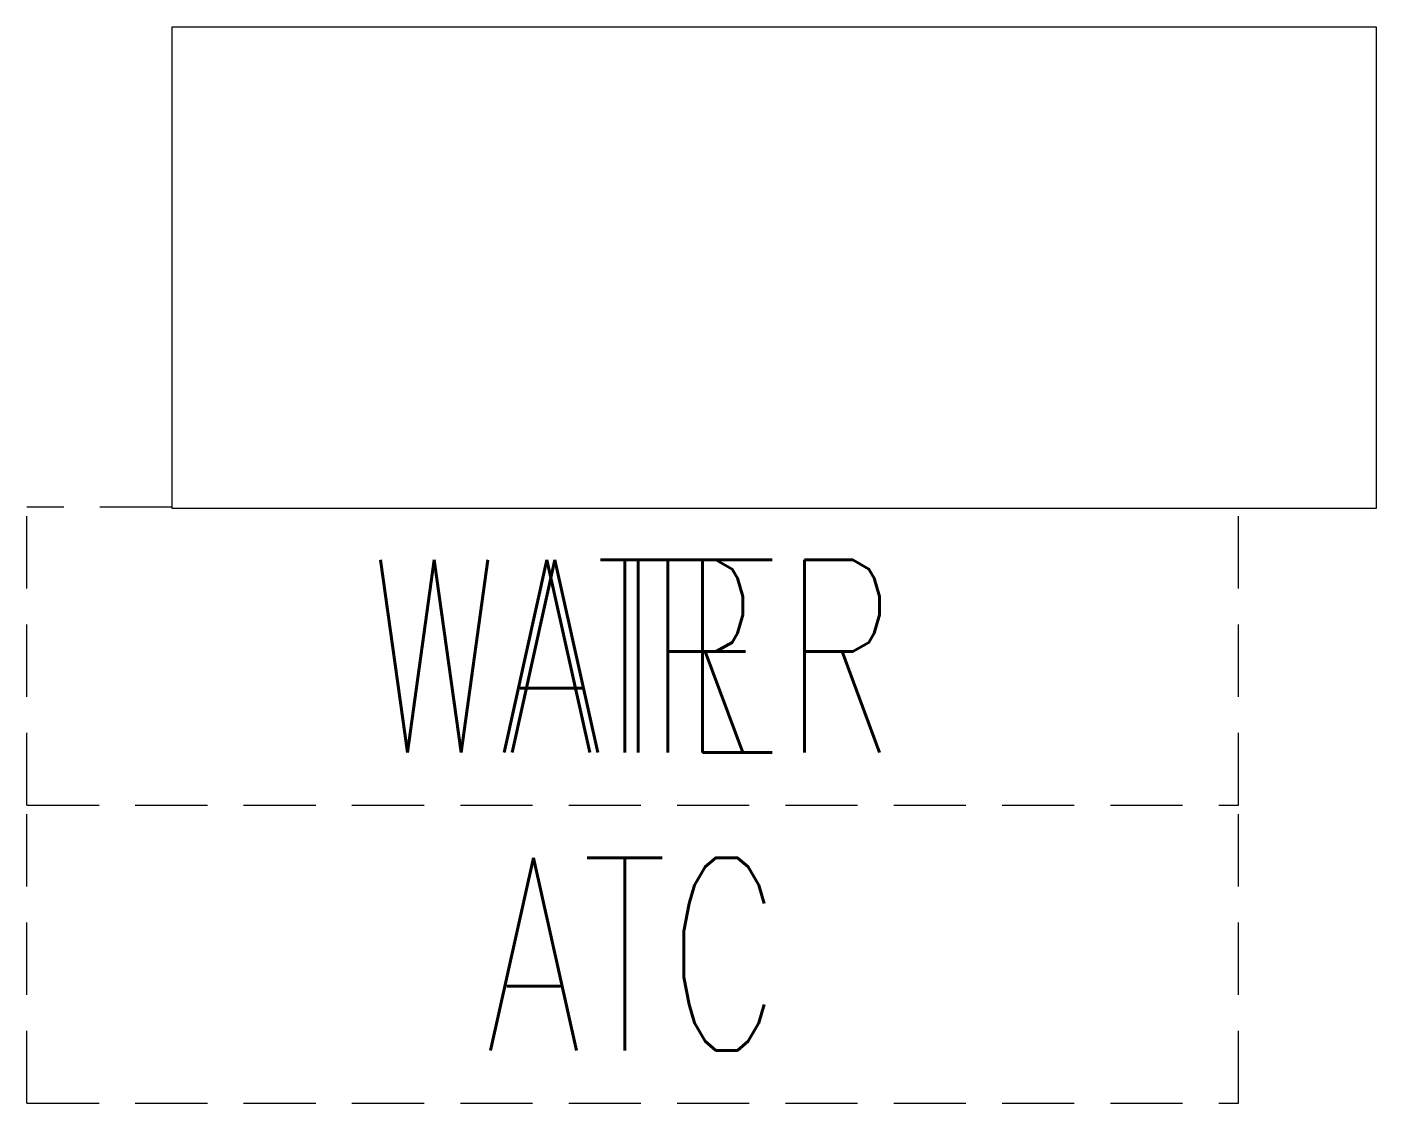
# Model space of a CAD drawing. Extents: x -6 to 50, y -34.7 to 10.
import ezdxf
from ezdxf.enums import TextEntityAlignment as Align

# ---------------------------------------------------------------- set-up
doc = ezdxf.new("R2010")
doc.units = 0
doc.header["$LTSCALE"] = 48
doc.header["$MEASUREMENT"] = 0
doc.linetypes.add('HIDDEN4', pattern=[0.09375, 0.0625, -0.03125])
doc.layers.get('0').update_dxf_attribs({"linetype": 'CONTINUOUS'})
for name, color, linetype in [('M-BLKA', 4, 'CONTINUOUS'), ('M-TRBX-AIRT', 4, 'CONTINUOUS'), ('M-TRBX-WTRT', 4, 'CONTINUOUS')]:
    doc.layers.add(name, color=color, linetype=linetype)
doc.styles.add('BRA-NRW1', font='romans.shx', dxfattribs={"width": 0.65, "height": 8})

msp = doc.modelspace()

# ---------------------------------------------------------------- linework, layer by layer
for p, q in [((0, 10), (50, 10)), ((0, -10), (0, 10)), ((50, 10), (50, -10)), ((50, -10), (0, -10))]:
    msp.add_line(p, q)
at = {"color": 11, "linetype": 'HIDDEN4'}
for p, q in [((-6.033, -22.332), (-6.033, -9.956)), ((0, -9.956), (-6.033, -9.956)), ((44.294, -22.332), (44.294, -9.956)), ((-6.033, -22.332), (44.294, -22.332)), ((-6.033, -34.709), (-6.033, -22.332)), ((44.294, -34.709), (44.294, -22.332)), ((-6.033, -34.709), (44.294, -34.709))]:
    msp.add_line(p, q, dxfattribs=at)

# ---------------------------------------------------------------- texts
at = {"layer": 'M-BLKA', "style": 'BRA-NRW1', "width": 0.65}
msp.add_attdef('ATC', text='-', height=8, dxfattribs=at).set_placement((19.13, -28.52), align=Align.MIDDLE_CENTER)
at = {"layer": 'M-TRBX-AIRT', "style": 'BRA-NRW1', "width": 0.65}
msp.add_attdef('AIR', text='-', height=8, dxfattribs=at).set_placement((19.13, -16.144), align=Align.MIDDLE_CENTER)
at = {"layer": 'M-TRBX-WTRT', "style": 'BRA-NRW1', "width": 0.65}
msp.add_attdef('WATER', text='-', height=8, dxfattribs=at).set_placement((19.13, -16.144), align=Align.MIDDLE_CENTER)

doc.saveas('drawing.dxf')
